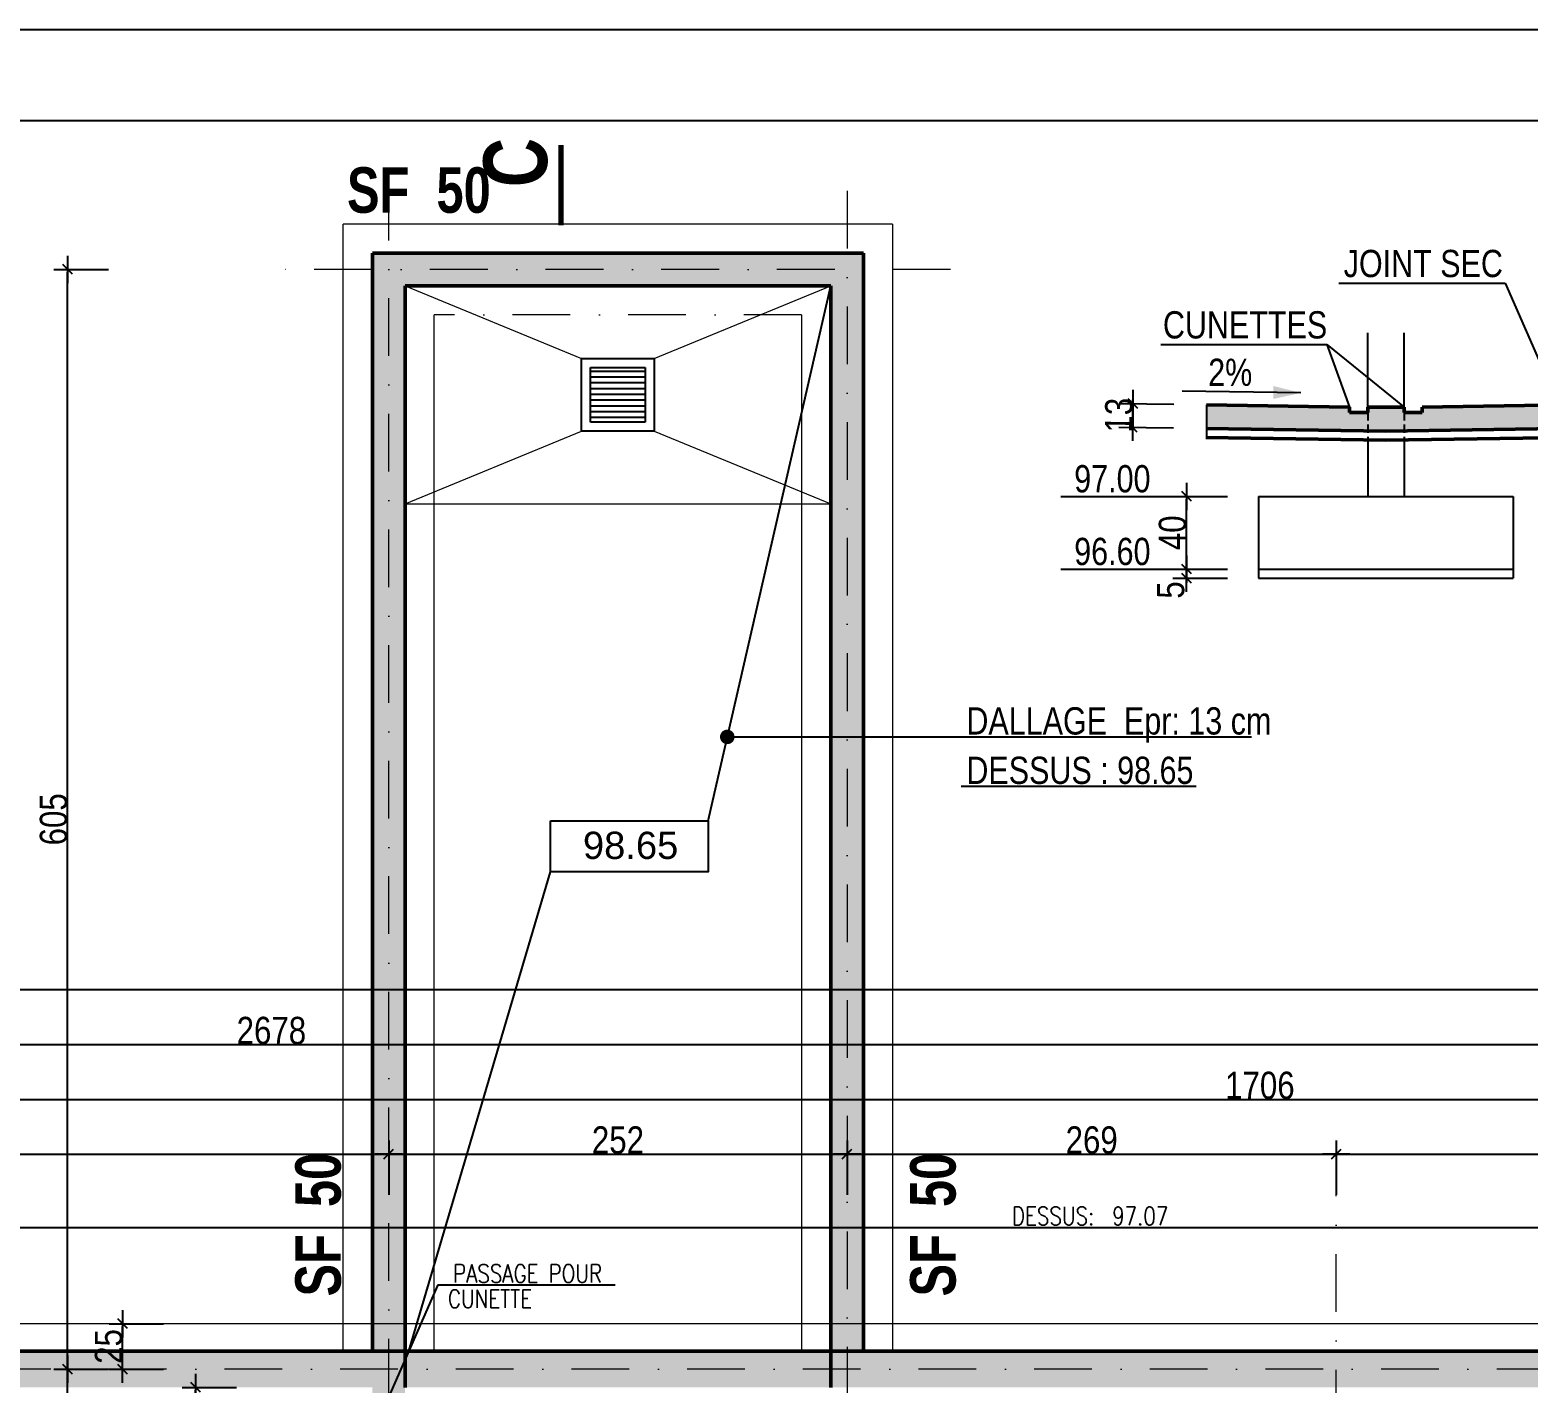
# Model space of a CAD drawing. Header units: centimetres. Extents: x 16433 to 114398, y -50094 to -12305.
# Drawn here: x 41107 to 41931, y -17601 to -16857 of the extents above; entities that cross this region are included whole.
import ezdxf
from ezdxf.enums import TextEntityAlignment as Align

# ---------------------------------------------------------------- set-up
doc = ezdxf.new("R2010")
doc.units = ezdxf.units.CM
doc.header["$LTSCALE"] = 0.5
for name, pattern in [('CACHEX2', [19.05, 12.7, -6.35]), ('TIRETPT2', [12.7, 6.35, -3.175, 0, -3.175]), ('TIRETPTX2', [50.8, 25.4, -12.7, 0, -12.7])]:
    doc.linetypes.add(name, pattern=pattern)
doc.layers.get('DEFPOINTS').update_dxf_attribs({"linetype": 'CONTINUOUS'})
for name, color, linetype in [('01_cote_gen', 4, 'CONTINUOUS'), ('01_linteaux', 2, 'CONTINUOUS'), ('01_poch_murs', 253, 'CONTINUOUS'), ('01_resv', 32, 'CONTINUOUS'), ('01_texte', 230, 'CONTINUOUS'), ('AA_COTES', 2, 'CONTINUOUS')]:
    doc.layers.add(name, color=color, linetype=linetype)
for name, color, linetype, lineweight in [('01_murs_coup', 5, 'CONTINUOUS', 60), ('01_sem', 42, 'CONTINUOUS', 15), ('01_tram_axes', 2, 'TIRETPTX2', 9)]:
    doc.layers.add(name, color=color, linetype=linetype, lineweight=lineweight)
doc.styles.add('ARIAL', font='arial.ttf')
doc.styles.add('impact', font='impact.ttf')
doc.styles.add('MATTE_TXT', font='arial.ttf')
doc.styles.add('SIMPLEX1', font='SIMPLEX.shx', dxfattribs={"width": 0.8, "height": 10})
doc.styles.add('STYLE2', font='ARIALN.TTF')
doc.dimstyles.new('JB50', dxfattribs={"dimscale": 0.1, "dimtxt": 150, "dimasz": 15, "dimexe": 0.1, "dimexo": 0.1, "dimgap": 0.09, "dimtad": 1, "dimdec": 1, "dimdsep": 46, "dimtxsty": 'STYLE2', "dimblk1": 'BOND_G', "dimblk2": 'BOND_D', "dimsah": 1, "dimcen": 1.5, "dimdle": 0.01, "dimse1": 1, "dimse2": 1, "dimclrd": 4, "dimclre": 2, "dimclrt": 6, "dimazin": 2, "dimtfac": 2.333333, "dimtdec": 1, "dimtix": 1, "dimtmove": 2, "dimatfit": 3, "dimldrblk": 'BOND_G', "dimfxl": 1, "dimtolj": 1, "dimtzin": 0, "dimarcsym": 0})

# ---------------------------------------------------------------- blocks, each defined once
blk = doc.blocks.new('BOND_G')
at = {"layer": 'AA_COTES', "color": 0}
for p, q in [((0, -5), (0, 15)), ((5, 0), (-5, 0)), ((1.77, 1.77), (-1.77, -1.77))]:
    blk.add_line(p, q, dxfattribs=at)
blk = doc.blocks.new('BOND_D')
at = {"layer": 'AA_COTES', "color": 0}
for p, q in [((5, 0), (-5, 0)), ((-1.77, -1.77), (1.77, 1.77)), ((0, 5), (0, -15))]:
    blk.add_line(p, q, dxfattribs=at)
blk = doc.blocks.new('*D76')
at = {"layer": '01_cote_gen', "color": 4, "lineweight": -2, "transparency": 16777216}
blk.add_line((40932.13, -17475.15), (41303.13, -17475.15), dxfattribs=at)
at = {"layer": 'DEFPOINTS', "color": 0, "transparency": 16777216}
for p in [(41304.63, -17475.15), (41304.63, -17485.02), (40930.63, -17583.48)]:
    blk.add_point(p, dxfattribs=at)
at = {"layer": '01_cote_gen', "color": 4, "lineweight": -2, "transparency": 16777216, "xscale": 1.5, "yscale": 1.5, "zscale": 1.5, "rotation": 180}
blk.add_blockref('BOND_G', (40930.63, -17475.15), dxfattribs=at)
at = {"layer": '01_cote_gen', "color": 4, "lineweight": -2, "transparency": 16777216, "xscale": 1.5, "yscale": 1.5, "zscale": 1.5}
blk.add_blockref('BOND_D', (41304.63, -17475.15), dxfattribs=at)
at = {"layer": '01_cote_gen', "color": 6, "transparency": 16777216, "insert": (41071.36, -17467.49), "char_height": 15, "attachment_point": 5, "style": 'STYLE2'}
blk.add_mtext('\\A1;374', dxfattribs=at)
blk = doc.blocks.new('*D77')
at = {"layer": '01_cote_gen', "color": 4, "lineweight": -2, "transparency": 16777216}
blk.add_line((41827.13, -17475.15), (42098.14, -17475.15), dxfattribs=at)
at = {"layer": 'DEFPOINTS', "color": 0, "transparency": 16777216}
for p in [(41825.63, -17474.13), (42099.64, -17475.15), (42099.64, -17506.61)]:
    blk.add_point(p, dxfattribs=at)
at = {"layer": '01_cote_gen', "color": 4, "lineweight": -2, "transparency": 16777216, "xscale": 1.5, "yscale": 1.5, "zscale": 1.5, "rotation": 180}
blk.add_blockref('BOND_G', (41825.63, -17475.15), dxfattribs=at)
at = {"layer": '01_cote_gen', "color": 4, "lineweight": -2, "transparency": 16777216, "xscale": 1.5, "yscale": 1.5, "zscale": 1.5}
blk.add_blockref('BOND_D', (42099.64, -17475.15), dxfattribs=at)
at = {"layer": '01_cote_gen', "color": 6, "transparency": 16777216, "insert": (41962.64, -17467.61), "char_height": 15, "attachment_point": 5, "style": 'STYLE2'}
blk.add_mtext('\\A1;274', dxfattribs=at)
blk = doc.blocks.new('*D85')
at = {"layer": '01_cote_gen', "color": 4, "lineweight": -2, "transparency": 16777216}
blk.add_line((40932.13, -17445.09), (42635.13, -17445.09), dxfattribs=at)
at = {"layer": 'DEFPOINTS', "color": 0, "transparency": 16777216}
for p in [(42636.63, -17445.09), (40930.63, -17497.65), (42636.63, -17497.65)]:
    blk.add_point(p, dxfattribs=at)
at = {"layer": '01_cote_gen', "color": 4, "lineweight": -2, "transparency": 16777216, "xscale": 1.5, "yscale": 1.5, "zscale": 1.5, "rotation": 180}
blk.add_blockref('BOND_G', (40930.63, -17445.09), dxfattribs=at)
at = {"layer": '01_cote_gen', "color": 4, "lineweight": -2, "transparency": 16777216, "xscale": 1.5, "yscale": 1.5, "zscale": 1.5}
blk.add_blockref('BOND_D', (42636.63, -17445.09), dxfattribs=at)
at = {"layer": '01_cote_gen', "color": 6, "transparency": 16777216, "insert": (41783.63, -17437.42), "char_height": 15, "attachment_point": 5, "style": 'STYLE2'}
blk.add_mtext('\\A1;1706', dxfattribs=at)
blk = doc.blocks.new('*D89')
at = {"layer": '01_cote_gen', "color": 4, "lineweight": -2, "transparency": 16777216}
blk.add_line((39960.13, -17414.92), (42635.13, -17414.92), dxfattribs=at)
at = {"layer": 'DEFPOINTS', "color": 0, "transparency": 16777216}
for p in [(42636.63, -17414.92), (39958.63, -17497.65), (42636.63, -17497.65)]:
    blk.add_point(p, dxfattribs=at)
at = {"layer": '01_cote_gen', "color": 4, "lineweight": -2, "transparency": 16777216, "xscale": 1.5, "yscale": 1.5, "zscale": 1.5, "rotation": 180}
blk.add_blockref('BOND_G', (39958.63, -17414.92), dxfattribs=at)
at = {"layer": '01_cote_gen', "color": 4, "lineweight": -2, "transparency": 16777216, "xscale": 1.5, "yscale": 1.5, "zscale": 1.5}
blk.add_blockref('BOND_D', (42636.63, -17414.92), dxfattribs=at)
at = {"layer": '01_cote_gen', "color": 6, "transparency": 16777216, "insert": (41240.07, -17407.25), "char_height": 15, "attachment_point": 5, "style": 'STYLE2'}
blk.add_mtext('\\A1;2678', dxfattribs=at)
blk = doc.blocks.new('*D91')
at = {"layer": '01_cote_gen', "color": 4, "lineweight": -2, "transparency": 16777216}
blk.add_line((39960.13, -17384.52), (44744.13, -17384.52), dxfattribs=at)
at = {"layer": 'DEFPOINTS', "color": 0, "transparency": 16777216}
for p in [(44745.63, -17384.52), (44745.63, -17392.85), (39958.63, -17407.42)]:
    blk.add_point(p, dxfattribs=at)
at = {"layer": '01_cote_gen', "color": 4, "lineweight": -2, "transparency": 16777216, "xscale": 1.5, "yscale": 1.5, "zscale": 1.5, "rotation": 180}
blk.add_blockref('BOND_G', (39958.63, -17384.52), dxfattribs=at)
at = {"layer": '01_cote_gen', "color": 4, "lineweight": -2, "transparency": 16777216, "xscale": 1.5, "yscale": 1.5, "zscale": 1.5}
blk.add_blockref('BOND_D', (44745.63, -17384.52), dxfattribs=at)
at = {"layer": '01_cote_gen', "color": 6, "transparency": 16777216, "insert": (42352.13, -17376.86), "char_height": 15, "attachment_point": 5, "style": 'STYLE2'}
blk.add_mtext('\\A1;4787', dxfattribs=at)
blk = doc.blocks.new('*D93')
at = {"layer": '01_cote_gen', "color": 4, "lineweight": -2, "transparency": 16777216}
blk.add_line((41306.13, -17475.15), (41555.14, -17475.15), dxfattribs=at)
at = {"layer": 'DEFPOINTS', "color": 0, "transparency": 16777216}
for p in [(41556.64, -17475.15), (41304.63, -17497.65), (41556.64, -17508.77)]:
    blk.add_point(p, dxfattribs=at)
at = {"layer": '01_cote_gen', "color": 4, "lineweight": -2, "transparency": 16777216, "xscale": 1.5, "yscale": 1.5, "zscale": 1.5, "rotation": 180}
blk.add_blockref('BOND_G', (41304.63, -17475.15), dxfattribs=at)
at = {"layer": '01_cote_gen', "color": 4, "lineweight": -2, "transparency": 16777216, "xscale": 1.5, "yscale": 1.5, "zscale": 1.5}
blk.add_blockref('BOND_D', (41556.64, -17475.15), dxfattribs=at)
at = {"layer": '01_cote_gen', "color": 6, "transparency": 16777216, "insert": (41430.64, -17467.49), "char_height": 15, "attachment_point": 5, "style": 'STYLE2'}
blk.add_mtext('\\A1;252', dxfattribs=at)
blk = doc.blocks.new('*D94')
at = {"layer": '01_cote_gen', "color": 4, "lineweight": -2, "transparency": 16777216}
blk.add_line((41558.14, -17475.15), (41824.13, -17475.15), dxfattribs=at)
at = {"layer": 'DEFPOINTS', "color": 0, "transparency": 16777216}
for p in [(41825.63, -17475.15), (41556.64, -17482.65), (41825.63, -17482.65)]:
    blk.add_point(p, dxfattribs=at)
at = {"layer": '01_cote_gen', "color": 4, "lineweight": -2, "transparency": 16777216, "xscale": 1.5, "yscale": 1.5, "zscale": 1.5, "rotation": 180}
blk.add_blockref('BOND_G', (41556.64, -17475.15), dxfattribs=at)
at = {"layer": '01_cote_gen', "color": 4, "lineweight": -2, "transparency": 16777216, "xscale": 1.5, "yscale": 1.5, "zscale": 1.5}
blk.add_blockref('BOND_D', (41825.63, -17475.15), dxfattribs=at)
at = {"layer": '01_cote_gen', "color": 6, "transparency": 16777216, "insert": (41691.14, -17467.49), "char_height": 15, "attachment_point": 5, "style": 'STYLE2'}
blk.add_mtext('\\A1;269', dxfattribs=at)
blk = doc.blocks.new('*D197')
at = {"layer": '01_cote_gen', "color": 4, "lineweight": -2, "transparency": 16777216}
blk.add_line((41128, -18295.98), (41128, -17594.98), dxfattribs=at)
at = {"layer": 'DEFPOINTS', "color": 0, "transparency": 16777216}
for p in [(41101.51, -17593.48), (41128, -17593.48), (41062.94, -18297.48)]:
    blk.add_point(p, dxfattribs=at)
at = {"layer": '01_cote_gen', "color": 4, "lineweight": -2, "transparency": 16777216, "xscale": 1.5, "yscale": 1.5, "zscale": 1.5}
for name, p, rotation in [('BOND_D', (41128, -17593.48), 90), ('BOND_G', (41128, -18297.48), 270)]:
    blk.add_blockref(name, p, dxfattribs=dict(at, rotation=rotation))
at = {"layer": '01_cote_gen', "color": 6, "transparency": 16777216, "insert": (41120.33, -17945.48), "char_height": 15, "attachment_point": 5, "rotation": 90, "style": 'STYLE2'}
blk.add_mtext('\\A1;704', dxfattribs=at)
blk = doc.blocks.new('*D198')
at = {"layer": '01_cote_gen', "color": 4, "lineweight": -2, "transparency": 16777216}
blk.add_line((41158.29, -17591.98), (41158.29, -17569.98), dxfattribs=at)
at = {"layer": 'DEFPOINTS', "color": 0, "transparency": 16777216}
for p in [(41158.29, -17568.48), (41191.67, -17568.48), (41131.8, -17593.48)]:
    blk.add_point(p, dxfattribs=at)
at = {"layer": '01_cote_gen', "color": 4, "lineweight": -2, "transparency": 16777216, "xscale": 1.5, "yscale": 1.5, "zscale": 1.5}
for name, p, rotation in [('BOND_D', (41158.29, -17568.48), 90), ('BOND_G', (41158.29, -17593.48), 270)]:
    blk.add_blockref(name, p, dxfattribs=dict(at, rotation=rotation))
at = {"layer": '01_cote_gen', "color": 6, "transparency": 16777216, "insert": (41150.62, -17580.98), "char_height": 15, "attachment_point": 5, "rotation": 90, "style": 'STYLE2'}
blk.add_mtext('\\A1;25', dxfattribs=at)
blk = doc.blocks.new('*D272')
at = {"layer": '01_cote_gen', "color": 4, "lineweight": -2, "transparency": 16777216}
blk.add_line((41128, -17591.98), (41128, -16989.98), dxfattribs=at)
at = {"layer": 'DEFPOINTS', "color": 0, "transparency": 16777216}
for p in [(41128, -16988.48), (41240.28, -16988.48), (41165.79, -17593.48)]:
    blk.add_point(p, dxfattribs=at)
at = {"layer": '01_cote_gen', "color": 4, "lineweight": -2, "transparency": 16777216, "xscale": 1.5, "yscale": 1.5, "zscale": 1.5}
for name, p, rotation in [('BOND_D', (41128, -16988.48), 90), ('BOND_G', (41128, -17593.48), 270)]:
    blk.add_blockref(name, p, dxfattribs=dict(at, rotation=rotation))
at = {"layer": '01_cote_gen', "color": 6, "transparency": 16777216, "insert": (41120.33, -17290.98), "char_height": 15, "attachment_point": 5, "rotation": 90, "style": 'STYLE2'}
blk.add_mtext('\\A1;605', dxfattribs=at)
blk = doc.blocks.new('*D370')
at = {"layer": '01_cote_gen', "color": 4, "lineweight": -2, "transparency": 16777216}
blk.add_line((41743.31, -17151.86), (41743.31, -17114.86), dxfattribs=at)
at = {"layer": 'DEFPOINTS', "color": 0, "transparency": 16777216}
for p in [(41743.31, -17113.36), (41782.91, -17113.36), (41782.91, -17153.36)]:
    blk.add_point(p, dxfattribs=at)
at = {"layer": '01_cote_gen', "color": 4, "lineweight": -2, "transparency": 16777216, "xscale": 1.5, "yscale": 1.5, "zscale": 1.5}
for name, p, rotation in [('BOND_D', (41743.31, -17113.36), 90), ('BOND_G', (41743.31, -17153.36), 270)]:
    blk.add_blockref(name, p, dxfattribs=dict(at, rotation=rotation))
at = {"layer": '01_cote_gen', "color": 6, "transparency": 16777216, "insert": (41735.64, -17133.36), "char_height": 15, "attachment_point": 5, "rotation": 90, "style": 'STYLE2'}
blk.add_mtext('\\A1;40', dxfattribs=at)
blk = doc.blocks.new('*D371')
at = {"layer": '01_cote_gen', "color": 4, "lineweight": -2, "transparency": 16777216}
blk.add_line((41743.31, -17156.86), (41743.31, -17154.86), dxfattribs=at)
at = {"layer": 'DEFPOINTS', "color": 0, "transparency": 16777216}
for p in [(41743.31, -17153.36), (41800.62, -17153.36), (41800.62, -17158.36)]:
    blk.add_point(p, dxfattribs=at)
at = {"layer": '01_cote_gen', "color": 4, "lineweight": -2, "transparency": 16777216, "xscale": 1.5, "yscale": 1.5, "zscale": 1.5}
for name, p, rotation in [('BOND_D', (41743.31, -17153.36), 90), ('BOND_G', (41743.31, -17158.36), 270)]:
    blk.add_blockref(name, p, dxfattribs=dict(at, rotation=rotation))
at = {"layer": '01_cote_gen', "color": 6, "transparency": 16777216, "insert": (41734.61, -17164.82), "char_height": 15, "attachment_point": 5, "rotation": 90, "style": 'STYLE2'}
blk.add_mtext('\\A1;5', dxfattribs=at)
blk = doc.blocks.new('*D373')
at = {"layer": '01_cote_gen', "color": 4, "lineweight": -2, "transparency": 16777216}
for p, q in [((41713.85, -17060.78), (41713.87, -17059.28)), ((41713.82, -17062.28), (41713.62, -17075.28)), ((41713.6, -17076.78), (41713.57, -17078.28))]:
    blk.add_line(p, q, dxfattribs=at)
at = {"layer": 'DEFPOINTS', "color": 0, "transparency": 16777216}
for p in [(41754.22, -17062.92), (41713.62, -17075.28), (41754.02, -17075.91)]:
    blk.add_point(p, dxfattribs=at)
at = {"layer": '01_cote_gen', "color": 4, "lineweight": -2, "transparency": 16777216, "xscale": 1.5, "yscale": 1.5, "zscale": 1.5}
for name, p, rotation in [('BOND_G', (41713.82, -17062.28), 269.0972321282574), ('BOND_D', (41713.62, -17075.28), 89.09723212825742)]:
    blk.add_blockref(name, p, dxfattribs=dict(at, rotation=rotation))
at = {"layer": '01_cote_gen', "color": 6, "transparency": 16777216, "insert": (41706.06, -17068.66), "char_height": 15, "attachment_point": 5, "rotation": 89.09723, "style": 'STYLE2'}
blk.add_mtext('\\A1;13', dxfattribs=at)
blk = doc.blocks.new('*D543')
at = {"layer": '01_cote_gen', "color": 4, "lineweight": -2, "transparency": 16777216}
blk.add_line((41198.43, -18106.98), (41198.43, -17604.98), dxfattribs=at)
at = {"layer": 'DEFPOINTS', "color": 0, "transparency": 16777216}
for p in [(41198.43, -17603.48), (41220.94, -17603.48), (41242.14, -18108.48)]:
    blk.add_point(p, dxfattribs=at)
at = {"layer": '01_cote_gen', "color": 4, "lineweight": -2, "transparency": 16777216, "xscale": 1.5, "yscale": 1.5, "zscale": 1.5}
for name, p, rotation in [('BOND_D', (41198.43, -17603.48), 90), ('BOND_G', (41198.43, -18108.48), 270)]:
    blk.add_blockref(name, p, dxfattribs=dict(at, rotation=rotation))
at = {"layer": '01_cote_gen', "color": 6, "transparency": 16777216, "insert": (41190.76, -17855.98), "char_height": 15, "attachment_point": 5, "rotation": 90, "style": 'STYLE2'}
blk.add_mtext('\\A1;505', dxfattribs=at)

msp = doc.modelspace()

# ---------------------------------------------------------------- hatches: boundary and pattern name
at = {"layer": '01_poch_murs'}
h = msp.add_hatch(color=256, dxfattribs=at)
h.dxf.hatch_style = 1
h.paths.add_polyline_path([(41565.643, -16979.484), (41295.633, -16979.484), (41295.633, -17135.484), (41313.633, -17135.484), (41313.633, -16997.484), (41547.643, -16997.484), (41547.643, -17135.484), (41565.643, -17135.484)])
h.paths.add_polyline_path([(41565.643, -17135.484), (41547.643, -17135.484), (41547.643, -17583.484), (41565.643, -17583.484)])
h.paths.add_polyline_path([(41313.633, -17135.484), (41295.633, -17135.484), (41295.633, -17583.484), (41313.633, -17583.484)])
h = msp.add_hatch(color=256, dxfattribs=at)
h.dxf.hatch_style = 1
h.paths.add_polyline_path([(41947.911, -17062.974), (41872.911, -17064.156), (41872.911, -17067.156), (41862.911, -17067.156), (41862.911, -17064.156), (41842.911, -17064.156), (41842.911, -17067.156), (41832.911, -17067.156), (41832.911, -17064.156), (41754.222, -17062.916), (41754.222, -17075.917), (41852.911, -17077.472), (41947.911, -17075.975)])
h.paths.add_polyline_path([(43432.911, -17067.356), (43422.911, -17067.356), (43422.911, -17064.156), (42927.911, -17056.356), (42367.911, -17056.356), (41947.911, -17062.974), (41947.911, -17075.975), (41947.911, -17082.976), (42347.911, -17076.673), (42347.911, -17263.356), (42317.911, -17263.356), (42317.911, -17293.356), (42977.911, -17293.356), (42977.911, -17263.356), (42947.911, -17263.356), (42947.911, -17076.673), (43432.911, -17084.316)])
h.paths.add_polyline_path([(42367.911, -17076.356), (42927.911, -17076.356), (42927.911, -17263.356), (42367.911, -17263.356)], flags=16)
h.paths.add_polyline_path([(43452.911, -17023.322), (43432.911, -17023.322), (43432.911, -17106.356), (43452.911, -17106.356)])
h.paths.add_polyline_path([(43467.911, -17106.356), (43417.911, -17106.356), (43417.911, -17136.356), (43467.911, -17136.356)])
h = msp.add_hatch(color=256, dxfattribs=at)
h.dxf.hatch_style = 1
h.paths.add_polyline_path([(42636.633, -17583.484), (41547.643, -17583.484), (41547.643, -17603.484), (42636.633, -17603.484)])
h.paths.add_polyline_path([(44605.633, -17213.484), (44725.633, -17213.484), (44725.633, -18318.484), (44615.633, -18318.484), (44615.633, -18338.484), (44745.633, -18338.484), (44745.633, -17193.484), (44585.633, -17193.484), (44585.633, -17583.484), (42638.633, -17583.484), (42638.633, -17603.484), (44605.633, -17603.484)])
h = msp.add_hatch(color=256, dxfattribs=at)
h.dxf.hatch_style = 1
h.paths.add_polyline_path([(40428.633, -19154.484), (39978.633, -19154.484), (39978.633, -18859.484), (40870.633, -18859.484), (40870.633, -18841.484), (39978.633, -18841.484), (39978.633, -18715.484), (40870.633, -18715.484), (40870.633, -18697.484), (39978.633, -18697.484), (39978.633, -18307.484), (40950.633, -18307.484), (40950.633, -18282.485), (40930.633, -18282.484), (40930.633, -18287.484), (40505.633, -18287.484), (40505.633, -17937.484), (40930.633, -17937.484), (40930.633, -18099.484), (40950.633, -18099.484), (40950.633, -17603.484), (41295.633, -17603.484), (41295.633, -17918.484), (41313.633, -17918.484), (41313.633, -17603.484), (41313.633, -17583.484), (40930.633, -17583.484), (40930.633, -17917.484), (40485.633, -17917.484), (40485.633, -18287.484), (39978.633, -18287.484), (39978.633, -18082.484), (39960.633, -18082.484), (39960.633, -20297.466), (40307.633, -20297.484), (40307.633, -20579.484), (42636.633, -20579.484), (42636.633, -20559.484), (42616.632, -20559.484), (42036.633, -20559.484), (40327.633, -20559.484), (40327.633, -20277.485), (39978.633, -20277.467), (39978.633, -19396.747), (39985.633, -19396.747), (39985.633, -19242.747), (39978.633, -19242.747), (39978.633, -19172.484), (40428.633, -19172.484)])
h = msp.add_hatch(color=256, dxfattribs=at)
h.dxf.hatch_style = 1
h.paths.add_polyline_path([(41547.643, -17583.484), (41315.598, -17583.484), (41313.633, -17587.965), (41313.633, -17593.484), (41547.643, -17593.484)])
h.paths.add_polyline_path([(41547.643, -17593.484), (41313.633, -17593.484), (41313.633, -17603.484), (41547.643, -17603.484)])

# ---------------------------------------------------------------- linework, layer by layer
at = {"layer": '01_cote_gen'}
msp.add_line((47895.797, -16856.715), (37832.394, -16856.715), dxfattribs=at)
at = {"layer": '01_linteaux'}
for p, q in [((41842.911, -17064.156), (41842.911, -17023.322)), ((41862.911, -17064.156), (41862.911, -17023.322)), ((41842.911, -17084.316), (41842.911, -17113.356)), ((41862.911, -17084.316), (41862.911, -17113.356)), ((41782.911, -17113.356), (41922.911, -17113.356)), ((41782.911, -17113.356), (41782.911, -17158.356)), ((41922.911, -17113.356), (41922.911, -17158.356)), ((41782.911, -17153.356), (41922.911, -17153.356)), ((41782.911, -17158.356), (41922.911, -17158.356))]:
    msp.add_line(p, q, dxfattribs=at)
at = {"layer": '01_linteaux', "linetype": 'CACHEX2', "ltscale": 0.7}
for p, q in [((41842.911, -17067.156), (41842.911, -17084.316)), ((41862.911, -17067.156), (41862.911, -17084.316))]:
    msp.add_line(p, q, dxfattribs=at)
at = {"layer": '01_murs_coup', "linetype": 'Continuous', "lineweight": 50}
for p, q in [((41295.633, -17583.484), (41295.633, -16979.484)), ((41565.643, -16979.484), (41295.633, -16979.484)), ((41565.643, -17583.484), (41565.643, -16979.484)), ((41313.633, -17603.484), (41313.633, -16997.484)), ((41547.643, -16997.484), (41313.633, -16997.484)), ((41547.643, -17603.484), (41547.643, -16997.484)), ((41872.911, -17064.156), (42367.911, -17056.356)), ((41832.911, -17064.156), (41754.222, -17062.916)), ((41832.911, -17064.156), (41832.911, -17067.156)), ((41842.911, -17067.156), (41832.911, -17067.156)), ((41842.911, -17064.156), (41862.911, -17064.156)), ((41842.911, -17064.156), (41842.911, -17067.156)), ((41862.911, -17064.156), (41862.911, -17067.156)), ((41872.911, -17067.156), (41862.911, -17067.156)), ((41872.911, -17064.156), (41872.911, -17067.156)), ((41852.911, -17077.472), (41754.018, -17075.914)), ((41852.911, -17077.472), (41947.911, -17075.975)), ((41852.911, -17082.473), (41753.939, -17080.913)), ((41852.911, -17082.473), (41940.758, -17081.089)), ((40930.633, -17583.484), (42636.633, -17583.484))]:
    msp.add_line(p, q, dxfattribs=at)
at = {"layer": '01_poch_murs'}
msp.add_line((41754.222, -17062.916), (41754.222, -17080.918), dxfattribs=at)
at = {"layer": '01_resv'}
msp.add_solid([(41313.633, -17583.484), (41313.633, -17603.484), (41547.643, -17603.484), (41547.643, -17583.484)], dxfattribs=at)
at = {"layer": '01_sem', "linetype": 'Continuous'}
for p, q in [((41581.643, -16963.484), (41279.633, -16963.484)), ((41279.633, -17583.484), (41279.633, -16963.484)), ((41581.643, -16963.484), (41581.643, -17583.484)), ((41313.633, -16997.484), (41410.638, -17037.484)), ((41450.638, -17037.484), (41547.643, -16997.484)), ((41329.633, -17583.484), (41329.633, -17013.484)), ((41531.643, -17013.484), (41531.643, -17583.484)), ((41313.633, -17117.484), (41410.638, -17077.484)), ((41450.638, -17077.484), (41547.643, -17117.484)), ((41313.633, -17117.484), (41547.643, -17117.484)), ((44570.633, -17568.484), (40930.633, -17568.484))]:
    msp.add_line(p, q, dxfattribs=at)
at = {"layer": '01_texte'}
for p, q in [((47845.797, -16906.715), (37882.394, -16906.715)), ((41480.174, -17291.86), (41547.643, -16997.484)), ((41827.116, -16996.028), (41918.462, -16996.028)), ((41918.462, -16996.028), (41947.911, -17062.974)), ((41729.097, -17029.78), (41820.442, -17029.78)), ((41820.442, -17029.78), (41832.911, -17064.156)), ((41820.442, -17029.78), (41862.911, -17064.156)), ((41410.638, -17037.484), (41450.638, -17037.484)), ((41410.638, -17077.484), (41410.638, -17037.484)), ((41415.638, -17042.484), (41445.638, -17042.484)), ((41415.638, -17072.484), (41415.638, -17042.484)), ((41445.638, -17042.484), (41445.638, -17072.484)), ((41450.638, -17037.484), (41450.638, -17077.484)), ((41445.638, -17044.579), (41415.638, -17044.579)), ((41445.638, -17047.754), (41415.638, -17047.754)), ((41445.638, -17050.929), (41415.638, -17050.929)), ((41445.638, -17054.104), (41415.638, -17054.104)), ((41445.638, -17057.279), (41415.638, -17057.279)), ((41806.21, -17056.408), (41740.972, -17055.38)), ((41445.638, -17060.454), (41415.638, -17060.454)), ((41445.638, -17063.629), (41415.638, -17063.629)), ((41445.638, -17066.804), (41415.638, -17066.804)), ((41445.638, -17069.979), (41415.638, -17069.979)), ((41445.638, -17072.484), (41415.638, -17072.484)), ((41450.638, -17077.484), (41410.638, -17077.484)), ((41674.2, -17113.356), (41735.808, -17113.356)), ((41674.2, -17153.356), (41735.808, -17153.356)), ((41490.769, -17245.632), (41779.036, -17245.632)), ((41619.414, -17272.822), (41748.525, -17272.822)), ((41315.598, -17583.484), (41393.597, -17319.956)), ((43138.633, -17515.732), (40930.633, -17515.732)), ((41331.562, -17547.087), (41304.633, -17608.484)), ((41331.562, -17547.087), (41429.03, -17547.087))]:
    msp.add_line(p, q, dxfattribs=at)
at = {"layer": '01_texte', "const_width": 3}
msp.add_lwpolyline([(41399.316, -16920.034), (41399.316, -16964.285)], dxfattribs=at)
at = {"layer": '01_texte', "const_width": 4}
msp.add_lwpolyline([(41488.769, -17245.632, 1), (41492.769, -17245.632, 1)], format="xyb", close=True, dxfattribs=at)
at = {"layer": '01_texte'}
msp.add_lwpolyline([(41393.597, -17291.86), (41480.174, -17291.86), (41480.174, -17319.956), (41393.597, -17319.956)], close=True, dxfattribs=at)
for points in [[(41806.21, -17056.408), (41790.938, -17059.729), (41790.995, -17056.168)], [(41806.21, -17056.408), (41791.051, -17052.607), (41790.995, -17056.168)]]:
    msp.add_solid(points, dxfattribs=at)
at = {"layer": '01_tram_axes', "linetype": 'TIRETPT2', "ltscale": 10}
for p, q in [((41304.633, -18308.067), (41304.633, -16945.254)), ((41556.643, -16945.254), (41556.643, -18308.067)), ((41613.437, -16988.484), (41240.277, -16988.484)), ((41531.643, -17013.484), (41329.633, -17013.484)), ((41825.633, -20042.341), (41825.633, -17474.125)), ((44934.884, -17593.484), (40841.472, -17593.484))]:
    msp.add_line(p, q, dxfattribs=at)

# ---------------------------------------------------------------- texts
at = {"layer": '01_texte', "style": 'impact'}
for s, height, p in [('C', 35, (41402.169, -16929.693)), ('SF  50', 25, (41285.729, -17513.963)), ('SF  50', 25, (41623.813, -17513.963))]:
    msp.add_text(s, height=height, rotation=90, dxfattribs=at).set_placement(p, align=Align.BOTTOM_CENTER)
msp.add_text('SF  50', height=25, dxfattribs=at).set_placement((41321.174, -16964.785), align=Align.BOTTOM_CENTER)
at = {"layer": '01_texte', "width": 0.8}
for s, height, style, p in [('JOINT SEC', 15, 'MATTE_TXT', (41873.494, -16997.199)), ('CUNETTES', 15, 'MATTE_TXT', (41775.474, -17030.951)), ('2%%%', 15, 'MATTE_TXT', (41767.312, -17057.056)), ('97.00', 15, 'MATTE_TXT', (41702.508, -17115.602)), ('96.60', 15, 'MATTE_TXT', (41702.508, -17155.602)), ('DESSUS:', 10, 'SIMPLEX1', (41669.95, -17517.243)), ('97.07', 10, 'SIMPLEX1', (41717.854, -17517.243)), ('PASSAGE POUR', 10, 'SIMPLEX1', (41380.973, -17548.848)), ('CUNETTE', 10, 'SIMPLEX1', (41360.295, -17562.755))]:
    msp.add_text(s, height=height, dxfattribs=dict(at, style=style)).set_placement(p, align=Align.BOTTOM_CENTER)
at = {"layer": '01_texte', "style": 'MATTE_TXT', "width": 0.8}
for s, p in [('DALLAGE  Epr: 13 cm', (41622.25, -17244.33)), ('DESSUS : 98.65', (41622.25, -17271.52))]:
    msp.add_text(s, height=15, dxfattribs=at).set_placement(p)
at = {"layer": '01_texte', "insert": (41437.607, -17305.397), "char_height": 15, "width": 90.385, "attachment_point": 5, "style": 'ARIAL'}
msp.add_mtext('{\\fArial|b0|i0|c238|p34;9}8{\\fArial|b0|i0|c238|p34;.}65', dxfattribs=at)

# ---------------------------------------------------------------- dimensions: what is measured, and where the dimension line sits
at = {"layer": '01_cote_gen'}
for base, p1, p2, picture, middle in [((41128.002, -16988.484), (41165.791, -17593.484), (41240.277, -16988.484), '*D272', (41120.335, -17290.984)), ((41743.308, -17113.356), (41782.911, -17153.356), (41782.911, -17113.356), '*D370', (41735.64, -17133.356)), ((41158.291, -17568.484), (41131.798, -17593.484), (41191.673, -17568.484), '*D198', (41150.623, -17580.984)), ((41128.002, -17593.484), (41062.936, -18297.484), (41101.51, -17593.484), '*D197', (41120.335, -17945.484)), ((41198.426, -17603.484), (41242.135, -18108.484), (41220.938, -17603.484), '*D543', (41190.758, -17855.984))]:
    dim = msp.add_linear_dim(base=base, p1=p1, p2=p2, angle=90, dimstyle='JB50', dxfattribs=at)
    dim.commit()
    dim.dimension.update_dxf_attribs({"geometry": picture, "text_midpoint": middle})
dim = msp.add_aligned_dim(p1=(41754.222, -17062.916), p2=(41754.018, -17075.914), distance=-40.403, dimstyle='JB50', dxfattribs=at)
dim.commit()
dim.dimension.update_dxf_attribs({"geometry": '*D373', "text_midpoint": (41706.055, -17068.657)})
dim = msp.add_linear_dim(base=(41743.308, -17153.356), p1=(41800.62, -17158.356), p2=(41800.62, -17153.356), angle=90, dimstyle='JB50', dxfattribs=at)
dim.commit()
dim.dimension.update_dxf_attribs({"geometry": '*D371', "text_midpoint": (41734.608, -17164.817), "dimtype": 160})
for base, p1, p2, picture, middle in [((44745.633, -17384.523), (39958.633, -17407.416), (44745.633, -17392.848), '*D91', (42352.133, -17376.855)), ((42636.633, -17445.09), (40930.633, -17497.654), (42636.633, -17497.654), '*D85', (41783.633, -17437.422)), ((41556.643, -17475.154), (41304.633, -17497.654), (41556.643, -17508.772), '*D93', (41430.638, -17467.486)), ((41825.633, -17475.154), (41556.643, -17482.654), (41825.633, -17482.654), '*D94', (41691.138, -17467.486)), ((42099.643, -17475.154), (41825.633, -17474.125), (42099.643, -17506.609), '*D77', (41962.638, -17467.614))]:
    dim = msp.add_linear_dim(base=base, p1=p1, p2=p2, dimstyle='JB50', dxfattribs=at)
    dim.commit()
    dim.dimension.update_dxf_attribs({"geometry": picture, "text_midpoint": middle})
for base, p1, p2, picture, middle in [((42636.633, -17414.916), (39958.633, -17497.654), (42636.633, -17497.654), '*D89', (41240.074, -17407.249)), ((41304.633, -17475.154), (40930.633, -17583.484), (41304.633, -17485.021), '*D76', (41071.358, -17467.486))]:
    dim = msp.add_linear_dim(base=base, p1=p1, p2=p2, dimstyle='JB50', dxfattribs=at)
    dim.commit()
    dim.dimension.update_dxf_attribs({"geometry": picture, "text_midpoint": middle, "dimtype": 160})

doc.saveas('drawing.dxf')
